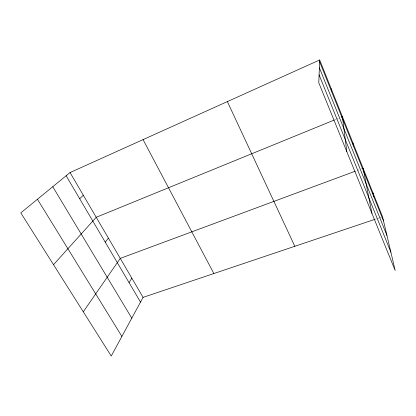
<?xml version="1.0" encoding="UTF-8"?>
<svg xmlns="http://www.w3.org/2000/svg" width="416" height="416" viewBox="0 0 416 416"><rect width="100%" height="100%" fill="white"/><g stroke="black" fill="none" stroke-linecap="round" stroke-linejoin="round"><path stroke-width="0.31" stroke-dasharray="2.08 1.56" d="M334.719 119.85L335.904 119.366M336.497 119.122L338.276 118.399M357.141 170.508L359.528 169.619M375.331 219.196L376.532 218.79M377.135 218.587L378.94 217.979M379.543 217.776L381.347 217.173"/><path stroke-width="0.62" d="M319.675 59.961L318.781 82.774L395.2 270.572L382.548 216.767L319.675 59.961L70.049 172.552L20.8 212.883L111.238 356.039L143.073 297.372L374.728 219.398M129.064 282.636L131.82 278.132M83.283 311.792L120.266 258.388L355.352 171.168M105.232 242.148L108.404 238.118M53.529 264.69L96.221 217.292L334.131 120.094M79.674 198.739L83.32 195.239M341.24 117.187L342.425 116.704L346.819 151.674M361.92 168.735L363.111 168.293L371.93 213.387M37.435 199.259L121.883 336.419M52.759 186.711L131.789 318.167M66.144 175.75L140.514 302.089M70.049 172.552L143.073 297.372M143.068 139.62L213.86 273.546M227.37 101.598L294.824 246.293M319.093 74.875L390.884 252.205M319.368 67.777L386.942 235.456M319.608 61.708L383.536 220.969M372.98 192.899L373.823 196.763M352.934 142.906L353.449 146.016M331.24 88.811L331.386 91.047"/></g></svg>
